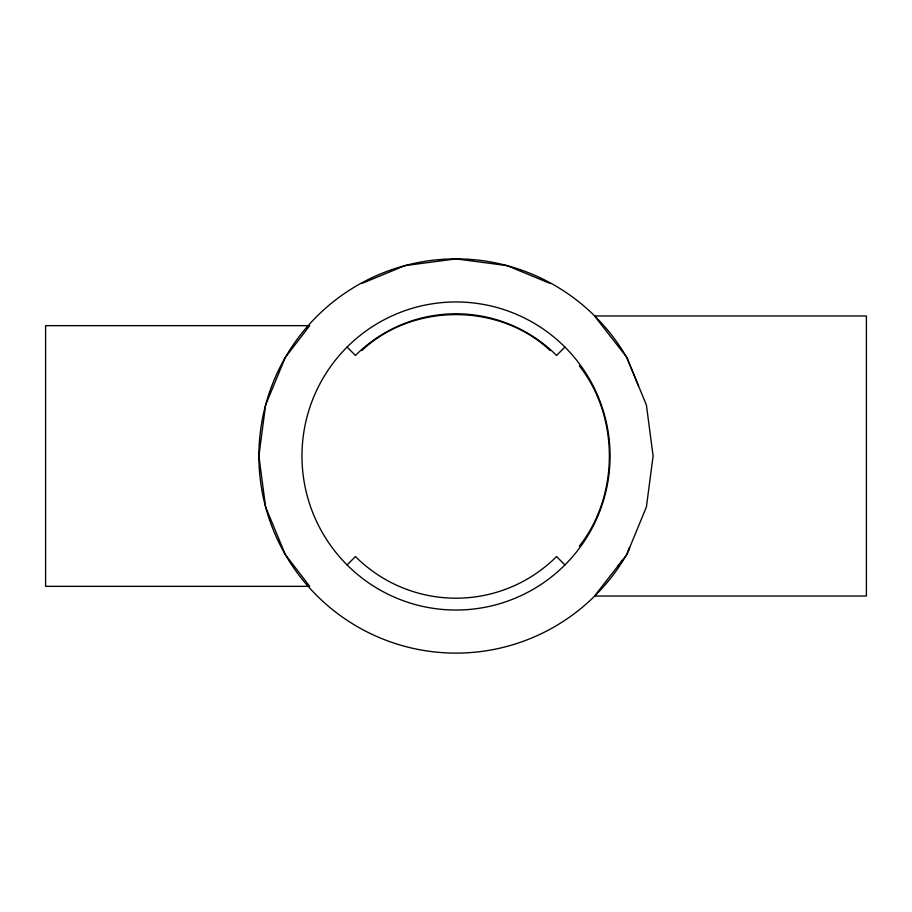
<?xml version="1.0" encoding="UTF-8"?>
<svg xmlns="http://www.w3.org/2000/svg" width="912" height="912" viewBox="0 0 912 912"><rect width="100%" height="100%" fill="white"/><g stroke="black" fill="none" stroke-linecap="round" stroke-linejoin="round"><path stroke-width="1.37" d="M638.525 385.981L626.704 357.219L594.533 315.974L866.4 315.974L866.4 596.026L594.533 596.026L626.704 554.781L629.645 547.462M628.311 550.859L629.394 548.249M626.704 554.781L646.391 507.015L653.106 456L646.391 404.985L626.704 357.219M579.325 546.151C619.396 495.433 619.396 416.567 579.325 365.849M617.8 566.192L619.419 564.118M621.038 562.043L622.657 559.968M347.073 564.927L355.452 556.548A142.192 142.192 0 0 0 556.548 556.548L564.927 564.927M564.927 347.073L556.548 355.452A142.192 142.192 0 0 0 355.452 355.452L347.073 347.073M362.007 350.425C412.771 302.67 499.229 302.67 549.993 350.425M362.007 283.404L404.985 265.609L456 258.894L507.015 265.609L549.993 283.404M626.704 554.553A197.106 197.106 0 0 1 329.3 606.993A197.106 197.106 0 0 1 329.3 305.007A197.106 197.106 0 0 1 626.704 357.447M265.609 404.985L258.894 456L265.609 507.015L285.296 554.553L309.692 586.348L45.6 586.348L45.6 325.652L309.692 325.652L285.296 357.447L265.609 404.985M378.982 589.403A154.048 154.048 0 0 0 610.048 456A154.048 154.048 0 0 0 378.982 322.597A154.048 154.048 0 0 0 378.982 589.403"/></g></svg>
